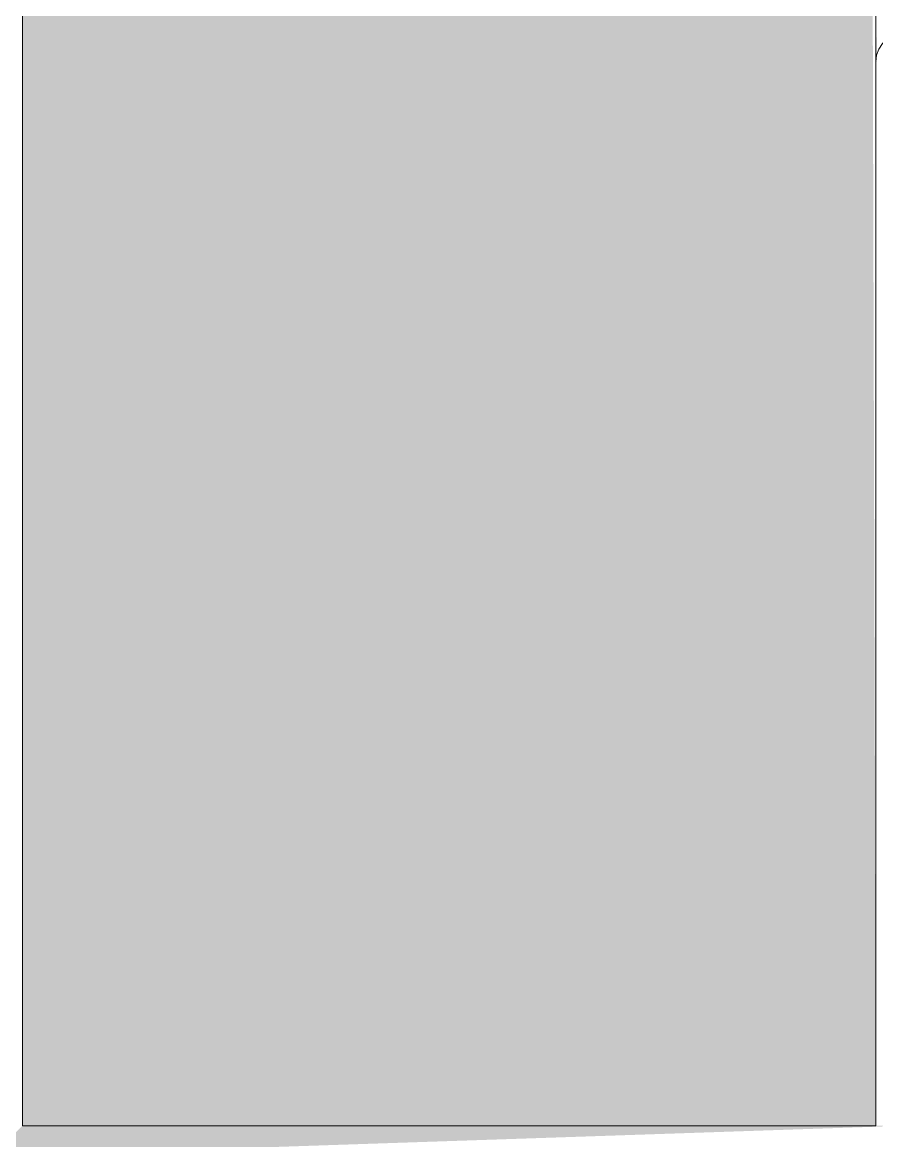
# Model space of a CAD drawing. Header units: metres. Extents: x -5 to 264, y -2 to 18.
# Drawn here: x 9.0785 to 9.1215, y 13.573 to 13.6293 of the extents above; entities that cross this region are included whole.
import ezdxf

# ---------------------------------------------------------------- set-up
doc = ezdxf.new("R2010")
doc.units = ezdxf.units.M
doc.layers.add('S-BEAM', color=7, linetype='Continuous', lineweight=5)
doc.layers.add('S-BEAM-3', color=7, linetype='Continuous', lineweight=15)
doc.layers.add('S-BEAM-1', color=7, linetype='Continuous', lineweight=5, true_color=0xe9e9e9)
doc.layers.add('S-BEAM-2', color=7, linetype='Continuous', lineweight=5, true_color=0xaeaeae)

# ---------------------------------------------------------------- blocks, each defined once
blk = doc.blocks.new('MK_JOIST_R01 - MK_JOIST_36_-V59-CORTE A_A')
at = {"layer": 'S-BEAM-1'}
for points in [[(9.094048, 13.573705), (9.121485, 13.573705), (9.121299, 13.639779), (9.102028, 13.658654), (9.094048, 13.65763), (9.090509, 13.653363), (9.078515, 13.638449), (9.078515, 13.573705), (9.091531, 13.573705)], [(9.121523, 13.627283), (9.121523, 13.628783), (9.121485, 13.627283)]]:
    blk.add_hatch(color=256, dxfattribs=at).paths.add_polyline_path(points)
at = {"layer": 'S-BEAM-2'}
h = blk.add_hatch(color=256, dxfattribs=at)
h.paths.add_polyline_path([(9.155397, 12.101467), (9.155397, 12.102967), (9.122985, 12.101467)])
h.paths.add_polyline_path([(9.185614, 12.13315), (9.187114, 12.13315), (9.185614, 12.155038)])
h.paths.add_polyline_path([(9.043498, 12.101921), (9.043498, 12.104042), (9.014386, 12.131029)])
h.paths.add_polyline_path([(9.122955, 12.102967), (9.122985, 12.102967), (9.121485, 12.158035), (9.077015, 12.156535), (9.078515, 12.156535), (9.121485, 12.156535), (9.121485, 12.102967)])
h.paths.add_polyline_path([(9.077015, 13.627283), (9.077015, 13.628783), (9.044573, 13.627283)])
h.paths.add_polyline_path([(9.078515, 13.572205), (9.122985, 13.573705), (9.121485, 13.573705), (9.078515, 13.573705), (9.077015, 13.572205)])
h.paths.add_polyline_path([(9.186675, 13.575202), (9.187114, 13.575202), (9.185614, 13.575202)])
h.paths.add_polyline_path([(9.185614, 13.597095), (9.186675, 13.598155), (9.184553, 13.598155)])
at = {"layer": 'S-BEAM'}
for p, q in [((9.078515, 13.627283), (9.078515, 13.639565)), ((9.121485, 13.639565), (9.121485, 13.627283)), ((9.121485, 13.627283), (9.121485, 13.639565))]:
    blk.add_line(p, q, dxfattribs=at)
at = {"layer": 'S-BEAM-3'}
for p, q in [((9.078515, 13.573705), (9.078515, 13.627283)), ((9.121485, 13.627283), (9.121485, 13.573705)), ((9.121485, 13.573705), (9.078515, 13.573705))]:
    blk.add_line(p, q, dxfattribs=at)
at = {"layer": 'S-BEAM-3', "flags": 128}
blk.add_lwpolyline([(9.122985, 13.628783), (9.122651, 13.628746), (9.122334, 13.628635), (9.12205, 13.628456), (9.121812, 13.628219), (9.121634, 13.627934), (9.121523, 13.627617), (9.121485, 13.627283)], dxfattribs=at)

msp = doc.modelspace()

# ---------------------------------------------------------------- block references
at = {"layer": 'S-BEAM'}
msp.add_blockref('MK_JOIST_R01 - MK_JOIST_36_-V59-CORTE A_A', (0, 0), dxfattribs=at)

doc.saveas('drawing.dxf')
